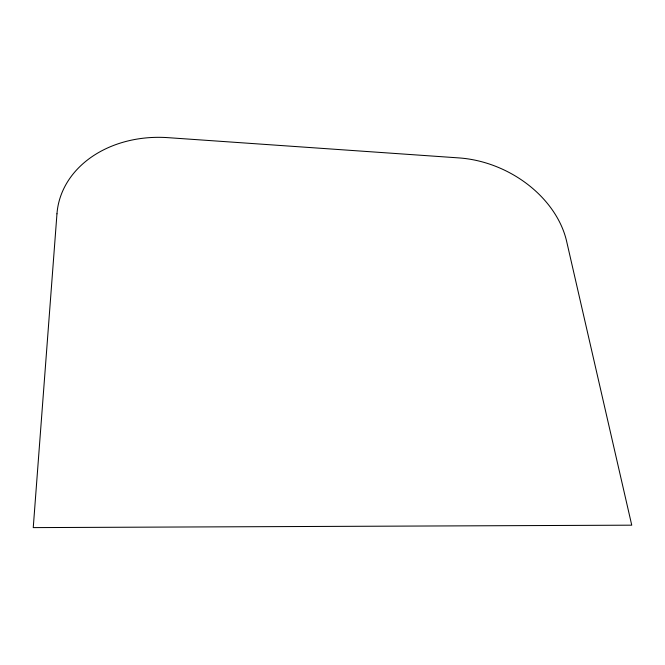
<?xml version="1.0" encoding="UTF-8"?>
<svg xmlns="http://www.w3.org/2000/svg" width="665" height="665" viewBox="0 0 665 665"><rect width="100%" height="100%" fill="white"/><g stroke="black" fill="none" stroke-linecap="round" stroke-linejoin="round"><path stroke-width="1" d="M56.966 213.814L33.25 527.611L631.75 525.175L566.638 241.37A101.221 77.489 26 0 0 458.925 157.913L167.946 137.655A108.545 86.425 7.5 0 0 56.966 213.814"/></g></svg>
